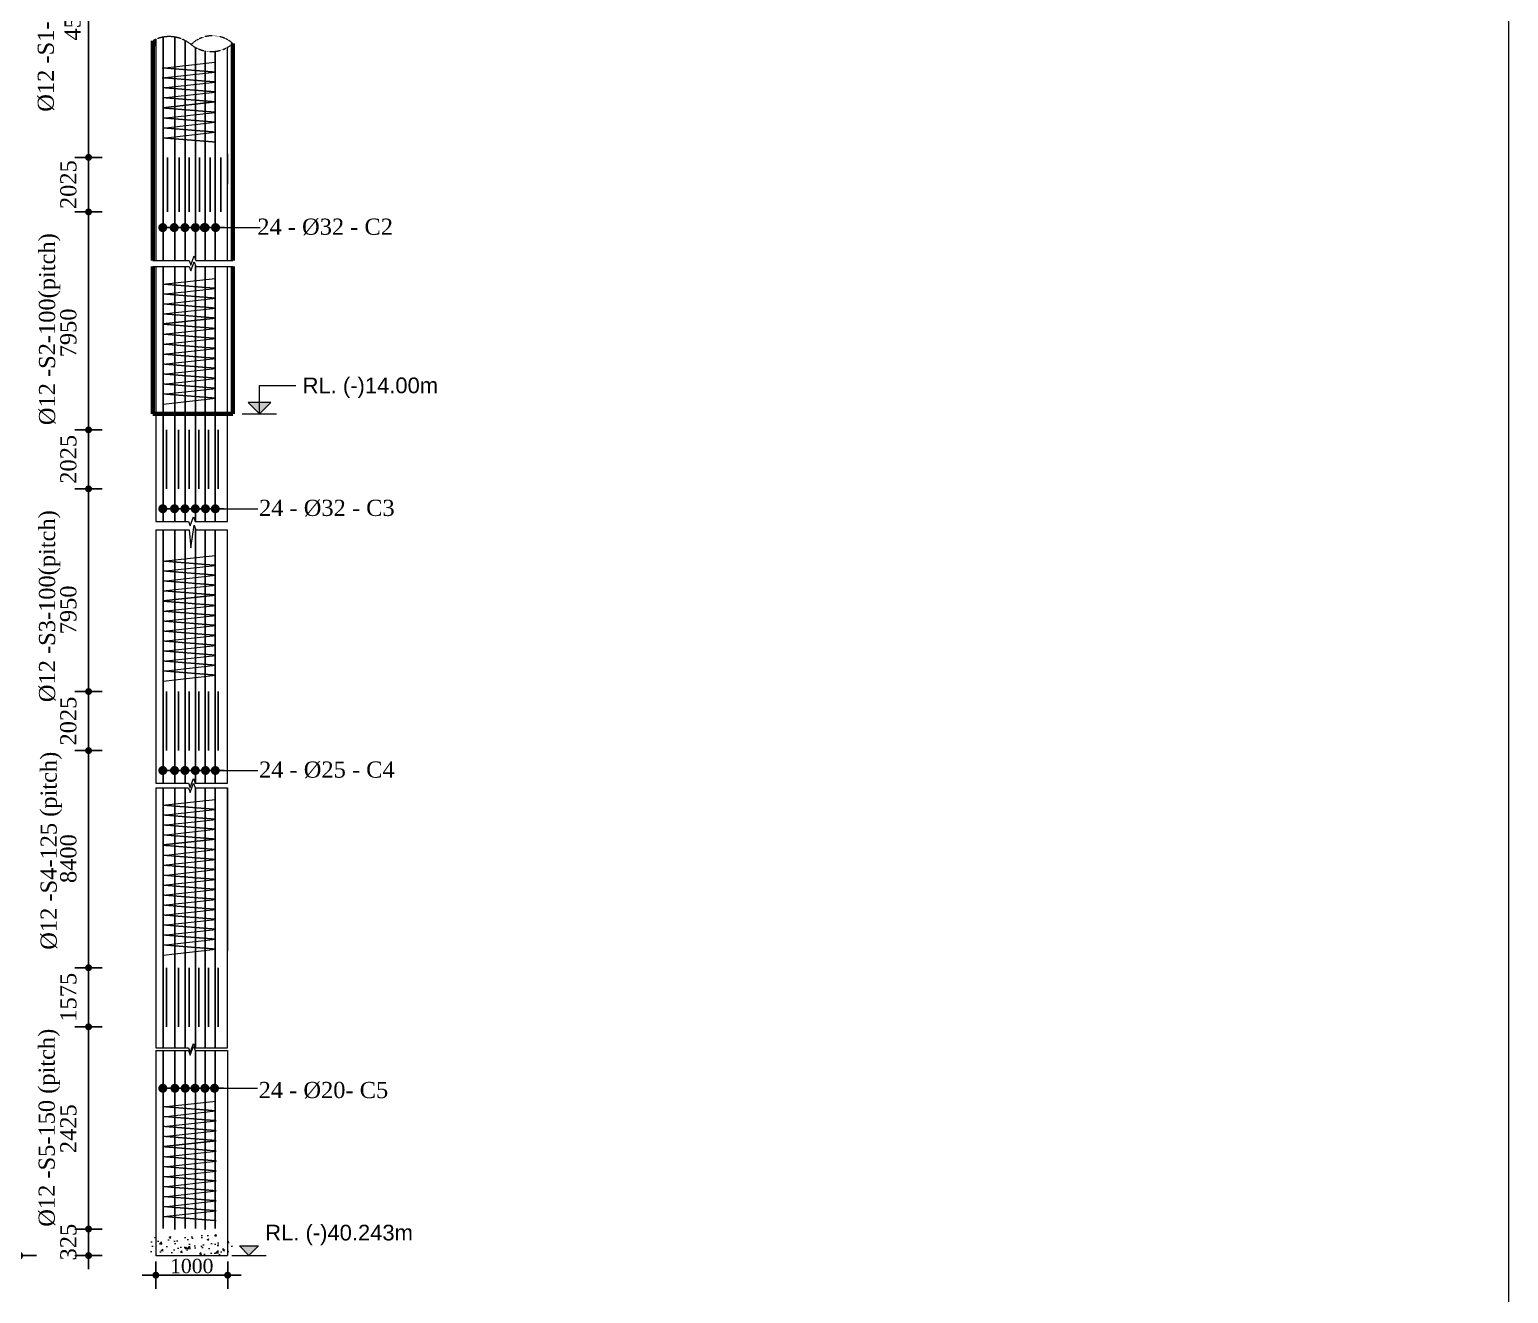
# Model space of a CAD drawing. Header units: millimetres. Extents: x -452357 to 35267, y 81803 to 461763.
# Drawn here: x -108024 to -91559, y 202356 to 216431 of the extents above; entities that cross this region are included whole.
import ezdxf

# ---------------------------------------------------------------- set-up
doc = ezdxf.new("R2010")
doc.units = ezdxf.units.MM
doc.header["$PDMODE"] = 2
doc.linetypes.add('DASHED', pattern=[0.75, 0.5, -0.25])
doc.linetypes.add('DASHEDX2', pattern=[38.1, 25.4, -12.7])
doc.layers.get('Defpoints').update_dxf_attribs({"lineweight": 13})
for name, color, linetype, lineweight in [('Binder', 136, 'Continuous', 15), ('dim', 96, 'Continuous', 25), ('Dimision', 96, 'Continuous', 18), ('hatch', 65, 'Continuous', 15), ('Hatching', 65, 'Continuous', 20), ('Pile', 11, 'Continuous', 15), ('Reinf.', 12, 'Continuous', 30), ('Text', 7, 'Continuous', 15)]:
    doc.layers.add(name, color=color, linetype=linetype, lineweight=lineweight)
doc.styles.add('ROMANS', font='arial.ttf', dxfattribs={"height": 200})
doc.styles.get("Standard").update_dxf_attribs({"font": 'times.ttf'})
doc.dimstyles.new('ISO-25', dxfattribs={"dimtxt": 175, "dimasz": 100, "dimexe": 65, "dimexo": 115.625, "dimgap": 40, "dimtad": 1, "dimtoh": 1, "dimdec": 0, "dimtxsty": 'Standard', "dimblk": 'DOT', "dimcen": 300, "dimclrd": 256, "dimclre": 256, "dimclrt": 256, "dimadec": 0, "dimazin": 0, "dimtfac": 1, "dimtdec": 0, "dimtix": 1, "dimtmove": 0, "dimatfit": 3, "dimldrblk": 'DOT', "dimfxl": 75, "dimlwd": -1, "dimarcsym": 0})
doc.dimstyles.new('ISO-70', dxfattribs={"dimscale": 0, "dimtxt": 70, "dimasz": 0.75, "dimexe": 35, "dimexo": 35, "dimgap": 20, "dimtad": 1, "dimdec": 0, "dimlfac": -1, "dimzin": 1, "dimdsep": 46, "dimtxsty": 'Standard', "dimblk": 'DIM', "dimcen": 60, "dimclrd": 256, "dimclre": 256, "dimclrt": 256, "dimadec": 0, "dimazin": 0, "dimtfac": 1, "dimtdec": 0, "dimtix": 1, "dimtofl": 0, "dimtmove": 0, "dimatfit": 3, "dimldrblk": 'DOT', "dimfxl": 35, "dimfxlon": 1, "dimtolj": 1, "dimlwd": -1, "dimarcsym": 0})

# ---------------------------------------------------------------- blocks, each defined once
blk = doc.blocks.new('_Dot')
at = {"color": 0, "linetype": 'ByBlock', "lineweight": -2}
blk.add_line((-0.5, 0), (-1, 0), dxfattribs=at)
at = {"color": 0, "linetype": 'ByBlock', "const_width": 0.5}
blk.add_lwpolyline([(-0.25, 0, 1), (0.25, 0, 1)], format="xyb", close=True, dxfattribs=at)
blk = doc.blocks.new('DIM')
at = {"layer": 'dim'}
for p, q in [((-101, 0), (101, 0)), ((0, -101), (0, 101))]:
    blk.add_line(p, q, dxfattribs=at)
at = {"layer": 'dim', "const_width": 25.4}
blk.add_lwpolyline([(-13, 0, 1), (13, 0, 1)], format="xyb", close=True, dxfattribs=at)
blk = doc.blocks.new('*D209')
at = {"layer": 'Defpoints', "color": 0, "ltscale": 30, "transparency": 16777216}
for p in [(-107215, 219101), (-107367, 215008), (-105872, 215008)]:
    blk.add_point(p, dxfattribs=at)
at = {"layer": 'dim', "lineweight": -2, "ltscale": 30, "transparency": 16777216}
for p, q in [((-107332, 219101), (-107402, 219101)), ((-107332, 215008), (-107402, 215008))]:
    blk.add_line(p, q, dxfattribs=at)
at = {"layer": 'dim', "ltscale": 30, "transparency": 16777216}
blk.add_line((-107367, 219100), (-107367, 215009), dxfattribs=at)
at = {"layer": 'dim', "ltscale": 30, "transparency": 16777216, "xscale": 1.5, "yscale": 1.5, "zscale": 1.5}
for p, rotation in [((-107367, 219101), 90), ((-107367, 215008), 270)]:
    blk.add_blockref('DIM', p, dxfattribs=dict(at, rotation=rotation))
at = {"layer": 'dim', "ltscale": 30, "transparency": 16777216, "insert": (-107545, 216581), "char_height": 160, "attachment_point": 5, "rotation": 90}
blk.add_mtext('\\A1;{\\H1.125x;4543}', dxfattribs=at)
blk = doc.blocks.new('*D210')
at = {"layer": 'Defpoints', "color": 0, "ltscale": 30, "transparency": 16777216}
for p in [(-105872, 215008), (-107367, 214400), (-105845, 214400)]:
    blk.add_point(p, dxfattribs=at)
at = {"layer": 'dim', "lineweight": -2, "ltscale": 30, "transparency": 16777216}
for p, q in [((-107332, 215008), (-107402, 215008)), ((-107332, 214400), (-107402, 214400))]:
    blk.add_line(p, q, dxfattribs=at)
at = {"layer": 'dim', "ltscale": 30, "transparency": 16777216}
blk.add_line((-107367, 215006), (-107367, 214402), dxfattribs=at)
at = {"layer": 'dim', "ltscale": 30, "transparency": 16777216, "xscale": 1.5, "yscale": 1.5, "zscale": 1.5}
for p, rotation in [((-107367, 215008), 90), ((-107367, 214400), 270)]:
    blk.add_blockref('DIM', p, dxfattribs=dict(at, rotation=rotation))
at = {"layer": 'dim', "ltscale": 30, "transparency": 16777216, "insert": (-107591, 214704), "char_height": 160, "attachment_point": 5, "rotation": 90}
blk.add_mtext('\\A1;{\\H1.125x;2025}', dxfattribs=at)
blk = doc.blocks.new('*D211')
at = {"layer": 'Defpoints', "color": 0, "ltscale": 30, "transparency": 16777216}
for p in [(-107325, 214400), (-107367, 211973), (-105845, 211973)]:
    blk.add_point(p, dxfattribs=at)
at = {"layer": 'dim', "lineweight": -2, "ltscale": 30, "transparency": 16777216}
for p, q in [((-107360, 214400), (-107402, 214400)), ((-107332, 211973), (-107402, 211973))]:
    blk.add_line(p, q, dxfattribs=at)
at = {"layer": 'dim', "ltscale": 30, "transparency": 16777216}
blk.add_line((-107367, 214399), (-107367, 211975), dxfattribs=at)
at = {"layer": 'dim', "ltscale": 30, "transparency": 16777216, "xscale": 1.5, "yscale": 1.5, "zscale": 1.5}
for p, rotation in [((-107367, 214400), 90), ((-107367, 211973), 270)]:
    blk.add_blockref('DIM', p, dxfattribs=dict(at, rotation=rotation))
at = {"layer": 'dim', "ltscale": 30, "transparency": 16777216, "insert": (-107591, 213053), "char_height": 160, "attachment_point": 5, "rotation": 90}
blk.add_mtext('\\A1;{\\H1.125x;7950}', dxfattribs=at)
blk = doc.blocks.new('*D212')
at = {"layer": 'Defpoints', "color": 0, "ltscale": 30, "transparency": 16777216}
for p in [(-107339, 211973), (-107367, 211316), (-105845, 211316)]:
    blk.add_point(p, dxfattribs=at)
at = {"layer": 'dim', "lineweight": -2, "ltscale": 30, "transparency": 16777216}
for p, q in [((-107367, 211973), (-107402, 211973)), ((-107332, 211316), (-107402, 211316))]:
    blk.add_line(p, q, dxfattribs=at)
at = {"layer": 'dim', "ltscale": 30, "transparency": 16777216}
blk.add_line((-107367, 211972), (-107367, 211317), dxfattribs=at)
at = {"layer": 'dim', "ltscale": 30, "transparency": 16777216, "xscale": 1.5, "yscale": 1.5, "zscale": 1.5}
for p, rotation in [((-107367, 211973), 90), ((-107367, 211316), 270)]:
    blk.add_blockref('DIM', p, dxfattribs=dict(at, rotation=rotation))
at = {"layer": 'dim', "ltscale": 30, "transparency": 16777216, "insert": (-107591, 211645), "char_height": 160, "attachment_point": 5, "rotation": 90}
blk.add_mtext('\\A1;{\\H1.125x;2025}', dxfattribs=at)
blk = doc.blocks.new('*D288')
at = {"layer": 'Defpoints', "color": 0, "ltscale": 30, "transparency": 16777216}
for p in [(-106618, 202976), (-105818, 202976), (-105818, 202559)]:
    blk.add_point(p, dxfattribs=at)
at = {"layer": 'dim', "lineweight": -2, "ltscale": 30, "transparency": 16777216}
for p, q in [((-106618, 202594), (-106618, 202524)), ((-105818, 202594), (-105818, 202524))]:
    blk.add_line(p, q, dxfattribs=at)
at = {"layer": 'dim', "ltscale": 30, "transparency": 16777216}
blk.add_line((-106617, 202559), (-105820, 202559), dxfattribs=at)
at = {"layer": 'dim', "ltscale": 30, "transparency": 16777216, "xscale": 1.5, "yscale": 1.5, "zscale": 1.5, "rotation": 180}
blk.add_blockref('DIM', (-106618, 202559), dxfattribs=at)
at = {"layer": 'dim', "ltscale": 30, "transparency": 16777216, "xscale": 1.5, "yscale": 1.5, "zscale": 1.5}
blk.add_blockref('DIM', (-105818, 202559), dxfattribs=at)
at = {"layer": 'dim', "ltscale": 30, "transparency": 16777216, "insert": (-106218, 202660), "char_height": 160, "attachment_point": 5}
blk.add_mtext('\\A1;1000', dxfattribs=at)
blk = doc.blocks.new('*D279')
at = {"layer": 'Defpoints', "color": 0, "ltscale": 30, "transparency": 16777216}
for p in [(-107342, 208401), (-107367, 205983), (-105845, 205983)]:
    blk.add_point(p, dxfattribs=at)
at = {"layer": 'dim', "lineweight": -2, "ltscale": 30, "transparency": 16777216}
for p, q in [((-107367, 208401), (-107402, 208401)), ((-107332, 205983), (-107402, 205983))]:
    blk.add_line(p, q, dxfattribs=at)
at = {"layer": 'dim', "ltscale": 30, "transparency": 16777216}
blk.add_line((-107367, 208400), (-107367, 205984), dxfattribs=at)
at = {"layer": 'dim', "ltscale": 30, "transparency": 16777216, "xscale": 1.5, "yscale": 1.5, "zscale": 1.5}
for p, rotation in [((-107367, 208401), 90), ((-107367, 205983), 270)]:
    blk.add_blockref('DIM', p, dxfattribs=dict(at, rotation=rotation))
at = {"layer": 'dim', "ltscale": 30, "transparency": 16777216, "insert": (-107591, 207198), "char_height": 160, "attachment_point": 5, "rotation": 90}
blk.add_mtext('\\A1;{\\H1.125x;8400}', dxfattribs=at)
blk = doc.blocks.new('*D280')
at = {"layer": 'Defpoints', "color": 0, "ltscale": 30, "transparency": 16777216}
for p in [(-105845, 205983), (-107367, 205325), (-105845, 205325)]:
    blk.add_point(p, dxfattribs=at)
at = {"layer": 'dim', "lineweight": -2, "ltscale": 30, "transparency": 16777216}
for p, q in [((-107332, 205983), (-107402, 205983)), ((-107332, 205325), (-107402, 205325))]:
    blk.add_line(p, q, dxfattribs=at)
at = {"layer": 'dim', "ltscale": 30, "transparency": 16777216}
blk.add_line((-107367, 205981), (-107367, 205327), dxfattribs=at)
at = {"layer": 'dim', "ltscale": 30, "transparency": 16777216, "xscale": 1.5, "yscale": 1.5, "zscale": 1.5}
for p, rotation in [((-107367, 205983), 90), ((-107367, 205325), 270)]:
    blk.add_blockref('DIM', p, dxfattribs=dict(at, rotation=rotation))
at = {"layer": 'dim', "ltscale": 30, "transparency": 16777216, "insert": (-107591, 205654), "char_height": 160, "attachment_point": 5, "rotation": 90}
blk.add_mtext('\\A1;{\\H1.125x;1575}', dxfattribs=at)
blk = doc.blocks.new('*D281')
at = {"layer": 'Defpoints', "color": 0, "ltscale": 30, "transparency": 16777216}
for p in [(-107342, 205983), (-107367, 203073), (-106498, 203073)]:
    blk.add_point(p, dxfattribs=at)
at = {"layer": 'dim', "lineweight": -2, "ltscale": 30, "transparency": 16777216}
for p, q in [((-107367, 205983), (-107402, 205983)), ((-107332, 203073), (-107402, 203073))]:
    blk.add_line(p, q, dxfattribs=at)
at = {"layer": 'dim', "ltscale": 30, "transparency": 16777216}
blk.add_line((-107367, 205981), (-107367, 203075), dxfattribs=at)
at = {"layer": 'dim', "ltscale": 30, "transparency": 16777216, "xscale": 1.5, "yscale": 1.5, "zscale": 1.5}
for p, rotation in [((-107367, 205983), 90), ((-107367, 203073), 270)]:
    blk.add_blockref('DIM', p, dxfattribs=dict(at, rotation=rotation))
at = {"layer": 'dim', "ltscale": 30, "transparency": 16777216, "insert": (-107591, 204190), "char_height": 160, "attachment_point": 5, "rotation": 90}
blk.add_mtext('\\A1;{\\H1.125x;2425}', dxfattribs=at)
blk = doc.blocks.new('*D282')
at = {"layer": 'Defpoints', "color": 0, "ltscale": 30, "transparency": 16777216}
for p in [(-106498, 203073), (-107367, 202777), (-105872, 202777)]:
    blk.add_point(p, dxfattribs=at)
at = {"layer": 'dim', "lineweight": -2, "ltscale": 30, "transparency": 16777216}
for p, q in [((-107332, 203073), (-107402, 203073)), ((-107332, 202777), (-107402, 202777))]:
    blk.add_line(p, q, dxfattribs=at)
at = {"layer": 'dim', "ltscale": 30, "transparency": 16777216}
blk.add_line((-107367, 203072), (-107367, 202778), dxfattribs=at)
at = {"layer": 'dim', "ltscale": 30, "transparency": 16777216, "xscale": 1.5, "yscale": 1.5, "zscale": 1.5}
for p, rotation in [((-107367, 203073), 90), ((-107367, 202777), 270)]:
    blk.add_blockref('DIM', p, dxfattribs=dict(at, rotation=rotation))
at = {"layer": 'dim', "ltscale": 30, "transparency": 16777216, "insert": (-107591, 202927), "char_height": 160, "attachment_point": 5, "rotation": 90}
blk.add_mtext('\\A1;{\\H1.125x;325}', dxfattribs=at)
blk = doc.blocks.new('*D290')
at = {"layer": 'Defpoints', "color": 0, "ltscale": 30, "transparency": 16777216}
for p in [(-107325, 211316), (-107367, 209059), (-105845, 209059)]:
    blk.add_point(p, dxfattribs=at)
at = {"layer": 'dim', "lineweight": -2, "ltscale": 30, "transparency": 16777216}
for p, q in [((-107360, 211316), (-107402, 211316)), ((-107332, 209059), (-107402, 209059))]:
    blk.add_line(p, q, dxfattribs=at)
at = {"layer": 'dim', "ltscale": 30, "transparency": 16777216}
blk.add_line((-107367, 211314), (-107367, 209060), dxfattribs=at)
at = {"layer": 'dim', "ltscale": 30, "transparency": 16777216, "xscale": 1.5, "yscale": 1.5, "zscale": 1.5}
for p, rotation in [((-107367, 211316), 90), ((-107367, 209059), 270)]:
    blk.add_blockref('DIM', p, dxfattribs=dict(at, rotation=rotation))
at = {"layer": 'dim', "ltscale": 30, "transparency": 16777216, "insert": (-107591, 209968), "char_height": 160, "attachment_point": 5, "rotation": 90}
blk.add_mtext('\\A1;{\\H1.125x;7950}', dxfattribs=at)
blk = doc.blocks.new('*D291')
at = {"layer": 'Defpoints', "color": 0, "ltscale": 30, "transparency": 16777216}
for p in [(-107339, 209059), (-107367, 208401), (-105845, 208401)]:
    blk.add_point(p, dxfattribs=at)
at = {"layer": 'dim', "lineweight": -2, "ltscale": 30, "transparency": 16777216}
for p, q in [((-107367, 209059), (-107402, 209059)), ((-107332, 208401), (-107402, 208401))]:
    blk.add_line(p, q, dxfattribs=at)
at = {"layer": 'dim', "ltscale": 30, "transparency": 16777216}
blk.add_line((-107367, 209057), (-107367, 208403), dxfattribs=at)
at = {"layer": 'dim', "ltscale": 30, "transparency": 16777216, "xscale": 1.5, "yscale": 1.5, "zscale": 1.5}
for p, rotation in [((-107367, 209059), 90), ((-107367, 208401), 270)]:
    blk.add_blockref('DIM', p, dxfattribs=dict(at, rotation=rotation))
at = {"layer": 'dim', "ltscale": 30, "transparency": 16777216, "insert": (-107591, 208730), "char_height": 160, "attachment_point": 5, "rotation": 90}
blk.add_mtext('\\A1;{\\H1.125x;2025}', dxfattribs=at)
blk = doc.blocks.new('*D313')
at = {"layer": 'Defpoints', "color": 0, "ltscale": 3, "transparency": 16777216}
for p in [(-108146, 220500), (-107552, 220500), (-107215, 202777)]:
    blk.add_point(p, dxfattribs=at)
at = {"layer": 'Dimision', "lineweight": -2, "ltscale": 3, "transparency": 16777216}
for p, q in [((-107946, 220500), (-108346, 220500)), ((-107946, 202777), (-108346, 202777))]:
    blk.add_line(p, q, dxfattribs=at)
at = {"layer": 'Dimision', "ltscale": 3, "transparency": 16777216}
blk.add_line((-108146, 202877), (-108146, 220400), dxfattribs=at)
at = {"layer": 'Dimision', "ltscale": 3, "transparency": 16777216, "xscale": 100, "yscale": 100, "zscale": 100}
for p, rotation in [((-108146, 220500), 90), ((-108146, 202777), 270)]:
    blk.add_blockref('_Dot', p, dxfattribs=dict(at, rotation=rotation))
at = {"layer": 'Dimision', "ltscale": 3, "transparency": 16777216, "insert": (-108273, 211639), "char_height": 170, "attachment_point": 5, "rotation": 90}
blk.add_mtext('43775', dxfattribs=at)

msp = doc.modelspace()

# ---------------------------------------------------------------- hatches: boundary and pattern name
at = {"layer": 'Dimision', "ltscale": 3}
msp.add_hatch(color=256, dxfattribs=at).paths.add_polyline_path([(-105591.4, 212278.2), (-105465.2, 212152), (-105339, 212278.2)])
at = {"layer": 'Dimision', "ltscale": 5}
msp.add_hatch(color=256, dxfattribs=at).paths.add_polyline_path([(-105686.9, 202884.8), (-105474.7, 202884.8), (-105580.8, 202778.7)])
at = {"layer": 'hatch', "ltscale": 30}
h = msp.add_hatch(dxfattribs=at)
h.set_pattern_fill('AR-CONC', color=256, scale=29.508197, style=0)
h.set_pattern_definition([(50, (-98607.76, 280533.51), (211.65055, -18.51702), [22.13115, -243.4426]), (355, (-98607.76, 280533.5), (-40.943, 221.95833), [17.7049, -194.7541]), (100.4514, (-98590.12, 280531.97), (170.7077, 203.4412), [18.8086, -206.8944]), (46.1842, (-98607.76, 280592.53), (314.9236, -48.8417), [33.1967, -365.164]), (96.6356, (-98581.52, 280588.46), (275.8021, 287.4446), [28.2129, -310.3415]), (351.1842, (-98607.76, 280592.53), (275.8019, 287.4448), [26.5574, -292.1311]), (21, (-98578.25, 280577.77), (176.1365, -118.80557), [22.13115, -243.4426]), (326, (-98578.25, 280577.77), (71.79797, 213.9787), [17.7049, -194.7541]), (71.4514, (-98563.58, 280567.87), (247.93455, 95.17293), [18.8086, -206.8944]), (37.5, (-98607.76, 280533.51), (3.588154, 98.23097), [0, -192.39344, 0, -197.70492, 0, -195.4918]), (7.5, (-98607.76, 280533.51), (77.62708, 116.38378), [0, -112.72131, 0, -187.96721, 0, -74.5082]), (327.5, (-98673.565, 280533.51), (157.521375, -6.655536), [0, -73.7705, 0, -230.16393, 0, -305.40984]), (317.5, (-98703.07, 280533.51), (172.08772, 29.53918), [0, -95.90164, 0, -152.85246, 0, -216.88525])])
h.paths.add_polyline_path([(-105768.3, 203014.3), (-106668.3, 202998.2), (-106668.3, 202776.9), (-105768.3, 202776.9)])

# ---------------------------------------------------------------- linework, layer by layer
at = {"layer": 'Binder', "ltscale": 5}
for p, q in [((-106546.6, 216003.1), (-105962, 216067.1)), ((-106546.6, 215892.4), (-105962, 215956.5)), ((-106540.7, 215782.4), (-105956.1, 215846.4)), ((-106540.7, 215671.7), (-105956.1, 215735.8)), ((-106540.7, 215561.1), (-105956.1, 215625.1)), ((-106540.7, 215445.3), (-105956.1, 215509.4)), ((-106540.7, 215334.7), (-105956.1, 215398.7)), ((-106540.7, 215223), (-105956.1, 215287.1)), ((-106540.7, 213594.9), (-105956.1, 213659)), ((-106540.7, 213484.3), (-105956.1, 213548.3)), ((-106534.8, 213374.2), (-105950.2, 213438.3)), ((-106534.8, 213263.6), (-105950.2, 213327.6)), ((-106534.8, 213152.9), (-105950.2, 213217)), ((-106534.8, 213037.2), (-105950.2, 213101.2)), ((-106534.8, 212926.5), (-105950.2, 212990.6)), ((-106534.8, 212814.9), (-105950.2, 212878.9)), ((-106534.8, 212704.2), (-105950.2, 212768.3)), ((-106534.8, 212593.6), (-105950.2, 212657.6)), ((-106534.8, 212481.9), (-105950.2, 212546)), ((-106534.8, 212371.3), (-105950.2, 212435.3)), ((-106534.8, 212260.6), (-105950.2, 212324.7)), ((-106540.7, 210510.3), (-105956.1, 210574.3)), ((-106540.7, 210399.6), (-105956.1, 210463.7)), ((-106534.8, 210289.6), (-105950.2, 210353.7)), ((-106534.8, 210179), (-105950.2, 210243)), ((-106534.8, 210068.3), (-105950.2, 210132.4)), ((-106534.8, 209952.6), (-105950.2, 210016.6)), ((-106534.8, 209841.9), (-105950.2, 209906)), ((-106534.8, 209730.3), (-105950.2, 209794.3)), ((-106534.8, 209619.6), (-105950.2, 209683.7)), ((-106534.8, 209509), (-105950.2, 209573)), ((-106534.8, 209397.3), (-105950.2, 209461.4)), ((-106534.8, 209286.7), (-105950.2, 209350.7)), ((-106534.8, 209176), (-105950.2, 209240)), ((-106540.7, 207791.8), (-105956.1, 207855.9)), ((-106540.7, 207681.2), (-105956.1, 207745.2)), ((-106534.8, 207571.1), (-105950.2, 207635.2)), ((-106534.8, 207460.5), (-105950.2, 207524.5)), ((-106534.8, 207349.8), (-105950.2, 207413.9)), ((-106534.8, 207234.1), (-105950.2, 207298.1)), ((-106534.8, 207123.4), (-105950.2, 207187.5)), ((-106534.8, 207011.8), (-105950.2, 207075.8)), ((-106534.8, 206901.1), (-105950.2, 206965.2)), ((-106534.8, 206790.5), (-105950.2, 206854.5)), ((-106534.8, 206678.8), (-105950.2, 206742.9)), ((-106534.8, 206568.2), (-105950.2, 206632.2)), ((-106534.8, 206457.5), (-105950.2, 206521.5)), ((-106534.8, 206345.9), (-105950.2, 206409.9)), ((-106534.8, 206235.2), (-105950.2, 206299.2)), ((-106534.8, 206124.5), (-105950.2, 206188.6)), ((-106534.8, 204434.5), (-105950.2, 204498.6)), ((-106534.8, 204323.9), (-105950.2, 204387.9)), ((-106528.9, 204213.9), (-105944.3, 204277.9)), ((-106528.9, 204103.2), (-105944.3, 204167.3)), ((-106528.9, 203992.6), (-105944.3, 204056.6)), ((-106528.9, 203876.8), (-105944.3, 203940.8)), ((-106528.9, 203766.1), (-105944.3, 203830.2)), ((-106528.9, 203654.5), (-105944.3, 203718.5)), ((-106528.9, 203543.8), (-105944.3, 203607.9)), ((-106528.9, 203433.2), (-105944.3, 203497.2)), ((-106528.9, 203321.5), (-105944.3, 203385.6)), ((-106528.9, 203210.9), (-105944.3, 203274.9))]:
    msp.add_line(p, q, dxfattribs=at)
at = {"layer": 'Binder', "linetype": 'DASHEDX2', "ltscale": 0.007}
for p, q in [((-105962, 215956.5), (-106546.6, 216003.1)), ((-105956.1, 215846.4), (-106540.7, 215893.1)), ((-105956.1, 215735.8), (-106540.7, 215782.4)), ((-105956.1, 215625.1), (-106540.7, 215671.7)), ((-105956.1, 215509.4), (-106540.7, 215556)), ((-105956.1, 215398.7), (-106540.7, 215445.3)), ((-105956.1, 215288.1), (-106540.7, 215334.7)), ((-105956.1, 215176.4), (-106540.7, 215223)), ((-105956.1, 213548.3), (-106540.7, 213594.9)), ((-105950.2, 213438.3), (-106534.8, 213484.9)), ((-105950.2, 213327.6), (-106534.8, 213374.2)), ((-105950.2, 213217), (-106534.8, 213263.6)), ((-105950.2, 213101.2), (-106534.8, 213147.8)), ((-105950.2, 212990.6), (-106534.8, 213037.2)), ((-105950.2, 212879.9), (-106534.8, 212926.5)), ((-105950.2, 212768.3), (-106534.8, 212814.9)), ((-105950.2, 212657.6), (-106534.8, 212704.2)), ((-105950.2, 212547), (-106534.8, 212593.6)), ((-105950.2, 212435.3), (-106534.8, 212481.9)), ((-105950.2, 212324.7), (-106534.8, 212371.3)), ((-105956.1, 210463.7), (-106540.7, 210510.3)), ((-105950.2, 210353.7), (-106534.8, 210400.3)), ((-105950.2, 210243), (-106534.8, 210289.6)), ((-105950.2, 210132.4), (-106534.8, 210179)), ((-105950.2, 210016.6), (-106534.8, 210063.2)), ((-105950.2, 209906), (-106534.8, 209952.6)), ((-105950.2, 209795.3), (-106534.8, 209841.9)), ((-105950.2, 209683.7), (-106534.8, 209730.3)), ((-105950.2, 209573), (-106534.8, 209619.6)), ((-105950.2, 209462.3), (-106534.8, 209509)), ((-105950.2, 209350.7), (-106534.8, 209397.3)), ((-105950.2, 209240), (-106534.8, 209286.7)), ((-105956.1, 207745.2), (-106540.7, 207791.8)), ((-105950.2, 207635.2), (-106534.8, 207681.8)), ((-105950.2, 207524.5), (-106534.8, 207571.1)), ((-105950.2, 207413.9), (-106534.8, 207460.5)), ((-105950.2, 207298.1), (-106534.8, 207344.7)), ((-105950.2, 207187.5), (-106534.8, 207234.1)), ((-105950.2, 207076.8), (-106534.8, 207123.4)), ((-105950.2, 206965.2), (-106534.8, 207011.8)), ((-105950.2, 206854.5), (-106534.8, 206901.1)), ((-105950.2, 206743.8), (-106534.8, 206790.5)), ((-105950.2, 206632.2), (-106534.8, 206678.8)), ((-105950.2, 206521.5), (-106534.8, 206568.2)), ((-105950.2, 206410.9), (-106534.8, 206457.5)), ((-105950.2, 206299.2), (-106534.8, 206345.9)), ((-105950.2, 206188.6), (-106534.8, 206235.2)), ((-105950.2, 204387.9), (-106534.8, 204434.5)), ((-105944.3, 204277.9), (-106528.9, 204324.5)), ((-105944.3, 204167.3), (-106528.9, 204213.9)), ((-105944.3, 204056.6), (-106528.9, 204103.2)), ((-105944.3, 203940.8), (-106528.9, 203987.5)), ((-105944.3, 203830.2), (-106528.9, 203876.8)), ((-105944.3, 203719.5), (-106528.9, 203766.1)), ((-105944.3, 203607.9), (-106528.9, 203654.5)), ((-105944.3, 203497.2), (-106528.9, 203543.8)), ((-105944.3, 203386.6), (-106528.9, 203433.2)), ((-105944.3, 203274.9), (-106528.9, 203321.5)), ((-105944.3, 203164.3), (-106528.9, 203210.9))]:
    msp.add_line(p, q, dxfattribs=at)
at = {"layer": 'Dimision', "ltscale": 3}
for p, q in [((-105465.2, 212465.5), (-105058.4, 212465.5)), ((-105465.2, 212152), (-105465.2, 212465.5)), ((-105656.9, 212152), (-105273.4, 212152)), ((-105772.5, 202778.7), (-105389, 202778.7))]:
    msp.add_line(p, q, dxfattribs=at)
msp.add_lwpolyline([(-105339, 212278.2), (-105591.4, 212278.2), (-105465.2, 212152)], close=True, dxfattribs=at)
at = {"layer": 'Dimision', "ltscale": 5}
msp.add_lwpolyline([(-105686.9, 202884.8), (-105474.7, 202884.8), (-105580.8, 202778.7)], close=True, dxfattribs=at)
at = {"layer": 'hatch', "lineweight": 80, "ltscale": 3}
for p, q in [((-106652.1, 216305.8), (-106652.1, 213859.2)), ((-105760.3, 216275.4), (-105760.3, 213859.2)), ((-106652.1, 213794.1), (-106652.1, 212152)), ((-105760.3, 213794.1), (-105760.3, 212152)), ((-106652.1, 212152), (-105760.3, 212152))]:
    msp.add_line(p, q, dxfattribs=at)
at = {"layer": 'hatch', "ltscale": 3}
msp.add_lwpolyline([(-126905.8, 229287.1), (-91558.7, 229287.1), (-91558.7, 185240.2), (-126905.8, 185240.2)], close=True, dxfattribs=at)
at = {"layer": 'Hatching', "ltscale": 3}
for p, q in [((-105818.3, 215049), (-105818.3, 214711.1)), ((-106618.3, 207986.1), (-106618.3, 206167)), ((-105818.3, 207986.1), (-105818.3, 206167)), ((-106618.3, 205059.6), (-106618.3, 203449.2)), ((-105818.3, 205059.6), (-105818.3, 203451.1)), ((-106618.3, 203449.2), (-106618.3, 202776.9)), ((-105818.3, 203451.1), (-105818.3, 202776.9)), ((-106618.3, 202776.9), (-105818.3, 202776.9))]:
    msp.add_line(p, q, dxfattribs=at)
for points in [[(-106618.3, 216322.3), (-106618.3, 213859.2)], [(-106618.3, 216247.3), (-106618.3, 216320.6)], [(-105818.3, 213859.2), (-105818.3, 216234.4)], [(-106652.1, 213859.2), (-106247.2, 213859.2), (-106228.7, 213808.5), (-106191.9, 213909.8), (-106173.4, 213859.2), (-105760.3, 213859.2)], [(-106652.1, 213794.1), (-106247.2, 213794.1), (-106228.7, 213743.5), (-106191.9, 213844.8), (-106173.4, 213794.1), (-105760.3, 213794.1)], [(-106618.3, 213794.1), (-106618.3, 212152)], [(-105818.3, 212152), (-105818.3, 213794.1)], [(-106618.3, 212152), (-106618.3, 210954.3)], [(-105818.3, 210954.3), (-105818.3, 212152)], [(-106618.3, 210954.3), (-106255.2, 210954.3), (-106236.8, 210903.6), (-106199.9, 211005), (-106181.4, 210954.3), (-105818.3, 210954.3)], [(-106618.3, 210859.5), (-106247.2, 210859.5), (-106228.7, 210658.9), (-106191.9, 210910.2), (-106173.4, 210859.5), (-105818.3, 210859.5)], [(-106618.3, 210859.5), (-106618.3, 209067.4)], [(-105818.3, 209067.4), (-105818.3, 210859.5)], [(-106618.3, 209067.4), (-106618.3, 208039.6)], [(-105818.3, 208039.6), (-105818.3, 209067.4)], [(-106618.3, 208039.6), (-106255.2, 208039.6), (-106236.8, 207988.9), (-106199.9, 208090.3), (-106181.4, 208039.6), (-105818.3, 208039.6)], [(-106618.3, 207986.1), (-106255.2, 207986.1), (-106236.8, 207935.4), (-106199.9, 208036.8), (-106181.4, 207986.1), (-105818.3, 207986.1)], [(-106618.3, 207986.1), (-106618.3, 206167)], [(-106618.3, 207986.1), (-106618.3, 206167)], [(-105818.3, 206167), (-105818.3, 207986.1)], [(-105818.3, 206167), (-105818.3, 207986.1)], [(-106618.3, 206167), (-106618.3, 205089.4)], [(-105818.3, 205089.4), (-105818.3, 206167)], [(-106618.3, 205089.4), (-106255.2, 205089.4), (-106236.8, 205038.7), (-106199.9, 205140), (-106181.4, 205089.4), (-105818.3, 205089.4)], [(-106618.3, 205059.6), (-106255.2, 205059.6), (-106236.8, 205009), (-106199.9, 205110.3), (-106181.4, 205059.6), (-105818.3, 205059.6)]]:
    msp.add_lwpolyline(points, dxfattribs=at)
at = {"layer": 'Pile', "linetype": 'DASHED', "ltscale": 5}
msp.add_lwpolyline([(-106652.1, 216305.8, -0.310821), (-106225, 216263.4, 0.3574674), (-105760.3, 216275.4, 0.3980758), (-106225, 216263.4)], format="xyb", dxfattribs=at)
at = {"layer": 'Reinf.', "ltscale": 5}
for p, q in [((-106290.1, 213859.2), (-106290.1, 216307.8)), ((-106177.6, 213870.7), (-106177.6, 216232.2)), ((-106540.7, 215561.1), (-105956.1, 215625.1)), ((-106489.5, 214400.4), (-106489.5, 215007.7)), ((-106359.9, 214400.4), (-106359.9, 215007.7)), ((-106247, 214400.4), (-106247, 215007.7)), ((-106130.7, 214400.4), (-106130.7, 215007.7)), ((-106014.4, 214400.4), (-106014.4, 215007.7)), ((-105894.8, 214400.4), (-105894.8, 215007.7)), ((-106290.1, 212152), (-106290.1, 213794.1)), ((-106177.6, 212152), (-106177.6, 213805.6)), ((-106534.8, 213152.9), (-105950.2, 213217)), ((-106290.1, 210954.3), (-106290.1, 212152)), ((-106177.6, 210954.3), (-106177.6, 212152)), ((-106177.6, 211950.9), (-106177.6, 212152)), ((-106364.6, 211315.8), (-106364.6, 211973.3)), ((-106246, 211315.8), (-106246, 211973.3)), ((-106137.5, 211315.8), (-106137.5, 211973.3)), ((-106033, 211315.8), (-106033, 211973.3)), ((-106290.1, 209067.4), (-106290.1, 210859.5)), ((-106177.6, 209067.4), (-106177.6, 210871)), ((-106534.8, 210068.3), (-105950.2, 210132.4)), ((-106364.6, 208401.1), (-106364.6, 209058.6)), ((-106290.1, 208039.6), (-106290.1, 209067.4)), ((-106246, 208401.1), (-106246, 209058.6)), ((-106177.6, 208039.6), (-106177.6, 209067.4)), ((-106177.6, 209036.2), (-106177.6, 209067.4)), ((-106137.5, 208401.1), (-106137.5, 209058.6)), ((-106033, 208401.1), (-106033, 209058.6)), ((-106290.1, 206167), (-106290.1, 207986.1)), ((-106177.6, 206167), (-106177.6, 207986.1)), ((-106177.6, 206167), (-106177.6, 207986.1)), ((-106177.6, 206167), (-106177.6, 207986.1)), ((-106534.8, 207349.8), (-105950.2, 207413.9)), ((-106290.1, 205089.4), (-106290.1, 206167)), ((-106177.6, 205089.4), (-106177.6, 206167)), ((-106177.6, 205960.3), (-106177.6, 206167)), ((-106364.6, 205325.3), (-106364.6, 205982.7)), ((-106246, 205325.3), (-106246, 205982.7)), ((-106137.5, 205325.3), (-106137.5, 205982.7)), ((-106033, 205325.3), (-106033, 205982.7)), ((-106290.1, 203077), (-106290.1, 205059.6)), ((-106177.6, 203077), (-106177.6, 205059.6)), ((-106528.9, 203992.6), (-105944.3, 204056.6))]:
    msp.add_line(p, q, dxfattribs=at)
for points in [[(-106534.8, 213859.2), (-106534.8, 216347.1)], [(-106406.5, 213859.2), (-106406.5, 216347.6)], [(-106068.6, 213859.2), (-106068.6, 216192.7)], [(-105956.1, 213859.2), (-105956.1, 216188.9)], [(-105956.1, 214400.7), (-105956.1, 215007.7)], [(-106534.8, 212152), (-106534.8, 213794.1)], [(-106406.5, 212152), (-106406.5, 213794.1)], [(-106068.6, 212152), (-106068.6, 213794.1)], [(-105956.1, 212152), (-105956.1, 213794.1)], [(-106534.8, 210954.3), (-106534.8, 212152)], [(-106406.5, 210954.3), (-106406.5, 212152)], [(-106068.6, 210954.3), (-106068.6, 212152)], [(-105956.1, 210954.3), (-105956.1, 212152)], [(-106497.9, 211315.8), (-106497.9, 211973.3)], [(-105925.2, 211315.8), (-105925.2, 211973.3)], [(-106534.8, 209067.4), (-106534.8, 210859.5)], [(-106406.5, 209067.4), (-106406.5, 210859.5)], [(-106068.6, 209067.4), (-106068.6, 210859.5)], [(-105956.1, 209067.4), (-105956.1, 210859.5)], [(-106534.8, 208039.6), (-106534.8, 209067.4)], [(-106497.9, 208401.1), (-106497.9, 209058.6)], [(-106406.5, 208039.6), (-106406.5, 209067.4)], [(-106068.6, 208039.6), (-106068.6, 209067.4)], [(-105956.1, 208039.6), (-105956.1, 209067.4)], [(-105925.2, 208401.1), (-105925.2, 209058.6)], [(-106534.8, 206167), (-106534.8, 207986.1)], [(-106534.8, 206167), (-106534.8, 207986.1)], [(-106406.5, 206167), (-106406.5, 207986.1)], [(-106406.5, 206167), (-106406.5, 207986.1)], [(-106068.6, 206167), (-106068.6, 207986.1)], [(-105956.1, 206167), (-105956.1, 207986.1)], [(-105956.1, 206167), (-105956.1, 207986.1)], [(-106534.8, 205089.4), (-106534.8, 206167)], [(-106406.5, 205089.4), (-106406.5, 206167)], [(-106068.6, 205089.4), (-106068.6, 206167)], [(-105956.1, 205089.4), (-105956.1, 206167)], [(-106497.9, 205325.3), (-106497.9, 205982.7)], [(-105925.2, 205325.3), (-105925.2, 205982.7)], [(-106534.8, 203077), (-106534.8, 205059.6)], [(-106406.5, 203068.8), (-106406.5, 205059.6)], [(-106068.6, 203068.8), (-106068.6, 205059.6)], [(-105956.1, 203077), (-105956.1, 205059.6)]]:
    msp.add_lwpolyline(points, dxfattribs=at)

# ---------------------------------------------------------------- texts
at = {"layer": 'dim', "ltscale": 30, "char_height": 180, "attachment_point": 5, "rotation": 90}
for s, insert in [('%%C12 -S1-75 (pitch)', (-107814.2, 216550.6)), ('%%C12 -S2-100(pitch)', (-107799.7, 213094.1)), ('%%C12 -S3-100(pitch)', (-107799.7, 210009.5)), ('%%C12 -S4-125 (pitch)', (-107781.9, 207285.8)), ('%%C12 -S5-150 (pitch)', (-107803.8, 204201))]:
    msp.add_mtext(s, dxfattribs=dict(at, insert=insert))
at = {"layer": 'Text'}
for s, p in [('24 - %%C32 - C2', (-105487.9, 214146)), ('24 - %%C32 - C3', (-105469.1, 211014.3)), ('24 - %%C25 - C4', (-105469.1, 208099.6)), ('24 - %%C20- C5', (-105473.1, 204531))]:
    msp.add_text(s, height=180, dxfattribs=at).set_placement(p)
at = {"layer": 'Text', "style": 'ROMANS'}
for s, p in [(' RL. (-)14.00m ', (-105051.2, 212380.9)), (' RL. (-)40.243m ', (-105467.5, 202945.6))]:
    msp.add_text(s, height=175, dxfattribs=at).set_placement(p)

# ---------------------------------------------------------------- dimensions: what is measured, and where the dimension line sits
at = {"layer": 'dim', "ltscale": 30}
for base, p1, p2, text, picture, middle in [((-107367, 215007.7), (-107214.9, 219101), (-105872.5, 215007.7), '{\\H1.125x;4543}', '*D209', (-107545.5, 216580.8)), ((-107367, 214400.4), (-105872.5, 215007.7), (-105845.3, 214400.4), '{\\H1.125x;2025}', '*D210', (-107591.1, 214704)), ((-107367, 211973.3), (-107324.6, 214400.4), (-105845.3, 211973.3), '{\\H1.125x;7950}', '*D211', (-107591.1, 213052.6)), ((-107367, 211315.8), (-107338.8, 211973.3), (-105845.3, 211315.8), '{\\H1.125x;2025}', '*D212', (-107591.1, 211644.6)), ((-107367, 209058.6), (-107324.6, 211315.8), (-105845.3, 209058.6), '{\\H1.125x;7950}', '*D290', (-107591.1, 209967.9)), ((-107367, 208401.1), (-107338.8, 209058.6), (-105845.3, 208401.1), '{\\H1.125x;2025}', '*D291', (-107591.1, 208729.8)), ((-107367, 205982.7), (-107342, 208401.1), (-105845.3, 205982.7), '{\\H1.125x;8400}', '*D279', (-107591.1, 207197.7)), ((-107367, 205325.3), (-105845.3, 205982.7), (-105845.3, 205325.3), '{\\H1.125x;1575}', '*D280', (-107591.1, 205654)), ((-107367, 203073.1), (-107342, 205982.7), (-106497.9, 203073.1), '{\\H1.125x;2425}', '*D281', (-107591.1, 204190.2)), ((-107367, 202776.9), (-106497.9, 203073.1), (-105872.5, 202776.9), '{\\H1.125x;325}', '*D282', (-107591.1, 202927))]:
    dim = msp.add_linear_dim(base=base, p1=p1, p2=p2, angle=90, text=text, dimstyle='ISO-70', override={"dimscale": 1, "dimtxt": 160, "dimasz": 1.5, "dimtmove": 2}, dxfattribs=at)
    dim.commit()
    dim.dimension.update_dxf_attribs({"geometry": picture, "text_midpoint": middle, "dimtype": 160})
dim = msp.add_linear_dim(base=(-105818.3, 202558.9), p1=(-106618.3, 202976.2), p2=(-105818.3, 202976.2), text='1000', dimstyle='ISO-70', override={"dimscale": 1, "dimtxt": 160, "dimasz": 1.5, "dimtmove": 2}, dxfattribs=at)
dim.commit()
dim.dimension.update_dxf_attribs({"geometry": '*D288', "text_midpoint": (-106218.3, 202660.3)})
at = {"layer": 'Dimision', "ltscale": 3}
dim = msp.add_linear_dim(base=(-108145.8, 220500.3), p1=(-107214.9, 202776.9), p2=(-107551.6, 220500.3), angle=90, text='43775', dimstyle='ISO-25', override={"dimtxt": 170, "dimexe": 200, "dimfxl": 200, "dimfxlon": 1}, dxfattribs=at)
dim.commit()
dim.dimension.update_dxf_attribs({"geometry": '*D313', "text_midpoint": (-108145.8, 211638.6), "dimtype": 160})

# ---------------------------------------------------------------- leaders
at = {"layer": 'Dimision', "ltscale": 5}
for points, override in [([(-106540.6, 214226), (-105797.6, 214226)], {"dimasz": 100, "dimtad": 0}), ([(-106413.3, 214226), (-105772.1, 214226)], {"dimtad": 0}), ([(-106294.3, 214226), (-105788.9, 214226)], {"dimtad": 0}), ([(-106177.7, 214226), (-105808, 214226)], {"dimtad": 0}), ([(-106077.9, 214226), (-105458, 214226)], {"dimtad": 0}), ([(-106068.8, 214226), (-105458, 214226)], {"dimtad": 0}), ([(-105953.2, 214226), (-105458, 214226)], {"dimtad": 0}), ([(-105953.2, 214226), (-105458, 214226)], {"dimtad": 0}), ([(-106540.2, 211094.2), (-105797.2, 211094.2)], {"dimasz": 100, "dimtad": 0}), ([(-106409.7, 211094.2), (-105518.3, 211094.2)], {"dimtad": 0}), ([(-106294, 211094.2), (-105788.5, 211094.2)], {"dimtad": 0}), ([(-106179, 211094.2), (-105809.3, 211094.2)], {"dimtad": 0}), ([(-106065.3, 211094.2), (-105480.7, 211094.2)], {"dimtad": 0}), ([(-106065.3, 211094.2), (-105480.7, 211094.2)], {"dimtad": 0}), ([(-105956.1, 211094.2), (-105480.7, 211094.2)], {"dimtad": 0}), ([(-106540.2, 208179.5), (-105797.2, 208179.5)], {"dimasz": 100, "dimtad": 0}), ([(-106409.7, 208179.5), (-105518.3, 208179.5)], {"dimtad": 0}), ([(-106294, 208179.5), (-105788.5, 208179.5)], {"dimtad": 0}), ([(-106179, 208179.5), (-105809.3, 208179.5)], {"dimtad": 0}), ([(-106065.3, 208179.5), (-105480.7, 208179.5)], {"dimtad": 0}), ([(-106065.3, 208179.5), (-105480.7, 208179.5)], {"dimtad": 0}), ([(-105956.1, 208179.5), (-105480.7, 208179.5)], {"dimtad": 0}), ([(-106540.2, 204640.6), (-105797.2, 204640.6)], {"dimasz": 100, "dimtad": 0}), ([(-106405.5, 204640.6), (-105514.1, 204640.6)], {"dimtad": 0}), ([(-106291, 204640.6), (-105785.5, 204640.6)], {"dimtad": 0}), ([(-106182, 204640.6), (-105812.3, 204640.6)], {"dimtad": 0}), ([(-106071.4, 204640.6), (-105486.6, 204640.6)], {"dimtad": 0}), ([(-105964.5, 204640.6), (-105495, 204640.6)], {"dimtad": 0})]:
    msp.add_leader(points, dimstyle='ISO-25', override=override, dxfattribs=at)

doc.saveas('drawing.dxf')
